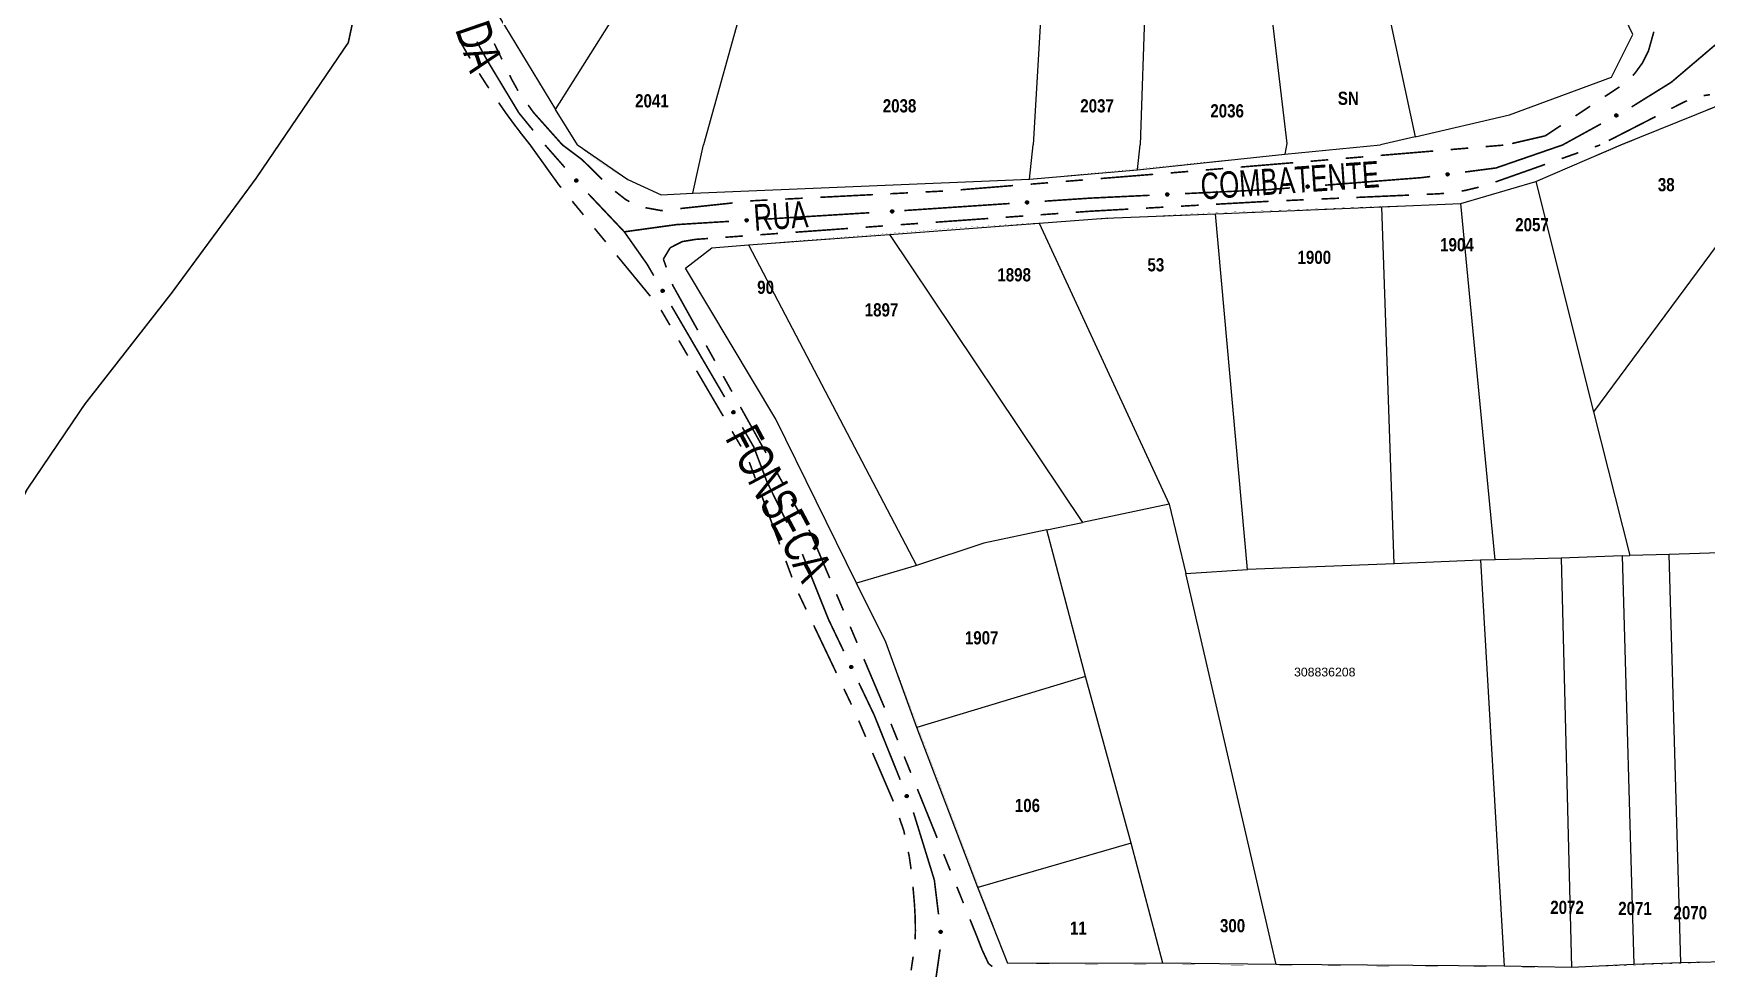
# Model space of a CAD drawing. Extents: x 201549 to 203722, y 4857623 to 4859778.
# Drawn here: x 202815.5 to 203006, y 4858232.9 to 4858339.4 of the extents above; entities that cross this region are included whole.
import ezdxf
from ezdxf.enums import TextEntityAlignment as Align

# ---------------------------------------------------------------- set-up
doc = ezdxf.new("R2010")
doc.units = 0
doc.header["$LTSCALE"] = 1.5
doc.header["$MEASUREMENT"] = 0
for name, color, linetype in [('CD-MALHA-LOTES', 40, 'CONTINUOUS'), ('CD_TXT_QUADRA', 1, 'CONTINUOUS'), ('RU-QUADRAS', 6, 'CONTINUOUS'), ('SV-CAMINHO-TRILHA', 20, 'CONTINUOUS'), ('SV-EIXO-RUA-N-PAV', 6, 'CONTINUOUS'), ('SV-RUA-NAO-PAV-S-GUIA-C-GUIA', 7, 'CONTINUOUS'), ('SV-TXT-RUA-N-PAV-S-GUIA-C-GUIA', 7, 'CONTINUOUS'), ('Th_NmrPort', 1, 'CONTINUOUS')]:
    doc.layers.add(name, color=color, linetype=linetype)
doc.styles.add('ARIAL', font='ARIAL.TTF')
doc.styles.add('MONOTXT', font='ARIAL.TTF', dxfattribs={"height": 0.2})
doc.styles.get("Standard").update_dxf_attribs({"font": 'swisscbo.ttf'})

msp = doc.modelspace()

# ---------------------------------------------------------------- linework, layer by layer
at = {"layer": 'CD-MALHA-LOTES', "linetype": 'Continuous'}
for p, q in [((202931.46, 4858362.38), (202929.33, 4858326.68)), ((202899.95, 4858356.11), (202891.8, 4858326.68)), ((202942.55, 4858356.62), (202941.53, 4858326.68)), ((202966.78, 4858355.61), (202972.84, 4858327.6)), ((202997.61, 4858339.25), (202989.25, 4858356.78)), ((202874.95, 4858330.7), (202889.83, 4858354.38)), ((202862.64, 4858350.98), (202874.95, 4858330.7)), ((202955.52, 4858349.77), (202958.219277, 4858326.845992)), ((202995.18, 4858334.4), (202997.61, 4858339.25)), ((202983.58, 4858330.09), (202995.18, 4858334.4)), ((202996.25, 4858326.68), (203007.08, 4858331.04)), ((202877.45, 4858326.68), (202874.95, 4858330.7)), ((202972.84, 4858327.6), (202983.58, 4858330.09)), ((202972.84, 4858327.6), (202968.9, 4858326.67)), ((202877.45, 4858326.68), (202883.17, 4858322.74)), ((202890.58, 4858321.18), (202891.8, 4858326.68)), ((202928.9, 4858322.77), (202929.33, 4858326.68)), ((202941.2, 4858323.86), (202941.53, 4858326.68)), ((202941.2, 4858323.86), (202958, 4858325.63)), ((202958.219277, 4858326.845992), (202958, 4858325.63)), ((202958, 4858325.63), (202968.9, 4858326.67)), ((202986.57, 4858322.5), (202996.25, 4858326.68)), ((202928.9, 4858322.77), (202941.2, 4858323.86)), ((203013.72, 4858324.12), (202993.15, 4858296.29)), ((202883.17, 4858322.74), (202886.97, 4858321.01)), ((202890.58, 4858321.18), (202928.9, 4858322.77)), ((202978.04, 4858320.01), (202986.57, 4858322.5)), ((202986.57, 4858322.5), (202993.15, 4858296.29)), ((202886.97, 4858321.01), (202890.58, 4858321.18)), ((202950.11, 4858318.85), (202969.03, 4858319.64)), ((202969.03, 4858319.64), (202978.04, 4858320.01)), ((202970.45, 4858279), (202969.03, 4858319.64)), ((202981.96, 4858279.47), (202978.04, 4858320.01)), ((202912.96, 4858316.49), (202930, 4858317.77)), ((202930, 4858317.77), (202937.56, 4858318.33)), ((202930, 4858317.77), (202944.83, 4858285.78)), ((202937.56, 4858318.33), (202950.11, 4858318.85)), ((202953.73, 4858278.37), (202950.11, 4858318.85)), ((202896.9, 4858315.29), (202912.96, 4858316.49)), ((202912.96, 4858316.49), (202934.96, 4858283.72)), ((202889.75, 4858312.66), (202892.74, 4858314.98)), ((202892.74, 4858314.98), (202896.9, 4858315.29)), ((202896.9, 4858315.29), (202916.03, 4858278.81)), ((202900.02, 4858295.45), (202889.75, 4858312.66)), ((202909.23, 4858276.81), (202900.02, 4858295.45)), ((202993.15, 4858296.29), (202997.26, 4858279.95)), ((202944.83, 4858285.78), (202934.96, 4858283.72)), ((202944.83, 4858285.78), (202946.72, 4858277.89)), ((202930.88, 4858282.86), (202934.96, 4858283.72)), ((202923.7, 4858281.36), (202916.03, 4858278.81)), ((202930.88, 4858282.86), (202923.7, 4858281.36)), ((202935.29, 4858266.18), (202930.88, 4858282.86)), ((202980.27, 4858279.42), (202970.45, 4858279)), ((202981.96, 4858279.47), (202980.27, 4858279.42)), ((202980.27, 4858279.42), (202982.95, 4858233.22)), ((202989.45, 4858279.64), (202981.96, 4858279.47)), ((202996.4, 4858279.92), (202989.45, 4858279.64)), ((202989.45, 4858279.64), (202990.63, 4858233.07)), ((202996.4, 4858279.92), (202997.26, 4858279.95)), ((202996.4, 4858279.92), (202997.72, 4858233.42)), ((203001.75, 4858280.08), (202997.26, 4858279.95)), ((203008.67, 4858280.28), (203001.75, 4858280.08)), ((203003.07, 4858233.61), (203001.75, 4858280.08)), ((202916.03, 4858278.81), (202909.23, 4858276.81)), ((202946.72, 4858277.89), (202953.73, 4858278.37)), ((202957, 4858233.4), (202946.72, 4858277.89)), ((202970.45, 4858279), (202953.73, 4858278.37)), ((202912.57, 4858270.08), (202909.23, 4858276.81)), ((202916.07, 4858260.37), (202912.57, 4858270.08)), ((202935.29, 4858266.18), (202916.07, 4858260.37)), ((202940.5, 4858247.22), (202935.29, 4858266.18)), ((202923.03, 4858242.16), (202916.07, 4858260.37)), ((202940.5, 4858247.22), (202923.03, 4858242.16)), ((202944.08, 4858233.54), (202940.5, 4858247.22)), ((202926.46, 4858233.51), (202923.03, 4858242.16)), ((203010.02, 4858233.74), (203003.07, 4858233.61)), ((202944.08, 4858233.54), (202926.46, 4858233.51)), ((202957, 4858233.4), (202944.08, 4858233.54)), ((202982.95, 4858233.22), (202957, 4858233.4)), ((202990.63, 4858233.07), (202982.95, 4858233.22)), ((202997.72, 4858233.42), (202990.63, 4858233.07)), ((203003.07, 4858233.61), (202997.72, 4858233.42))]:
    msp.add_line(p, q, dxfattribs=at)
at = {"layer": 'RU-QUADRAS', "linetype": 'Continuous'}
msp.add_lwpolyline([(202989.25, 4858356.78, 0.01, 0.01, 0), (202997.61, 4858339.25, 0.01, 0.01, 0), (202995.18, 4858334.4, 0.01, 0.01, 0), (202983.58, 4858330.09, 0.01, 0.01, 0), (202968.9, 4858326.67, 0.01, 0.01, 0), (202928.9, 4858322.77, 0.01, 0.01, 0), (202886.97, 4858321.01, 0.01, 0.01, -0.0855641967), (202877.4, 4858326.67, 0.01, 0.01, 0), (202862.64, 4858350.98, 0.01, 0.01, 0.0494035097)], format="xyseb", dxfattribs=at)
msp.add_lwpolyline([(202889.75, 4858312.66, 0.01, 0.01, 0), (202892.74, 4858314.98, 0.01, 0.01, -0.0165647764), (202978.04, 4858320.01, 0.01, 0.01, 0), (202986.57, 4858322.5, 0.01, 0.01, 0), (203007.02, 4858331.11, 0.01, 0.01, 0), (203050.14, 4858287.16, 0.01, 0.01, 0), (203072.01, 4858262.98, 0.01, 0.01, 0), (203090.54, 4858240.49, 0.01, 0.01, 0), (203077.83, 4858235.63, 0.01, 0.01, 0), (203044.48, 4858235.03, 0.01, 0.01, 0), (202990.63, 4858233.07, 0.01, 0.01, 0), (202926.46, 4858233.51, 0.01, 0.01, 0), (202912.57, 4858270.08, 0.01, 0.01, 0), (202900.02, 4858295.45, 0.01, 0.01, 0)], format="xyseb", close=True, dxfattribs=at)
at = {"layer": 'SV-CAMINHO-TRILHA', "const_width": 0.18}
for points in [[(202854.586914, 4858361.001764), (202852.356159, 4858357.488837), (202853.202897, 4858346.933357), (202851.344791, 4858338.317618), (202843.427003, 4858326.675473)], [(202843.428592, 4858326.67781), (202840.830511, 4858322.857646), (202831.253688, 4858309.853964), (202821.326023, 4858297.148992), (202814.729976, 4858287.411335), (202809.930798, 4858277.781714)]]:
    msp.add_lwpolyline(points, dxfattribs=at)
at = {"layer": 'SV-EIXO-RUA-N-PAV', "const_width": 0.18}
for points in [[(202865.97526, 4858338.436057), (202866.947529, 4858336.688288)], [(202866.947529, 4858336.688288), (202867.206327, 4858336.223067)], [(203007.093828, 4858338.137355), (203002.522192, 4858334.251464)], [(202867.206327, 4858336.223067), (202870.549251, 4858330.686351)], [(203002.010428, 4858333.816465), (202997.485147, 4858331.003452)], [(203002.522192, 4858334.251464), (203002.010428, 4858333.816465)], [(202870.549251, 4858330.686351), (202870.769167, 4858330.322115)], [(202870.769167, 4858330.322115), (202872.398057, 4858328.328404)], [(202993.984398, 4858329.068914), (202990.477957, 4858327.144108)], [(202990.477957, 4858327.144108), (202989.614269, 4858326.67)], [(202874.011384, 4858326.375833), (202873.752997, 4858326.67)], [(202875.991196, 4858324.121872), (202874.011384, 4858326.375833)], [(202982.034088, 4858324.054139), (202989.068446, 4858326.481641)], [(202989.068446, 4858326.481641), (202989.614269, 4858326.67)], [(202978.505254, 4858323.595105), (202981.48019, 4858323.982088)], [(202981.48019, 4858323.982088), (202982.034088, 4858324.054139)], [(202946.610732, 4858321.136705), (202955.600545, 4858321.564792)], [(202955.600545, 4858321.564792), (202956.054201, 4858321.586393)], [(202956.054201, 4858321.586393), (202958.592297, 4858321.784682)], [(202962.580146, 4858322.096233), (202973.54673, 4858322.952998)], [(202973.54673, 4858322.952998), (202973.602621, 4858322.957363)], [(202973.602621, 4858322.957363), (202974.538673, 4858323.079126)], [(202882.775837, 4858316.787997), (202878.657943, 4858321.141199)], [(202914.669995, 4858319.211318), (202926.643417, 4858320.009547)], [(202930.634558, 4858320.275623), (202935.623484, 4858320.608218)], [(202935.623484, 4858320.608218), (202935.900937, 4858320.626714)], [(202935.900937, 4858320.626714), (202942.61526, 4858320.946444)], [(202882.775837, 4858316.787997), (202888.719564, 4858317.607822)], [(202888.719564, 4858317.607822), (202888.739558, 4858317.610579)], [(202888.739558, 4858317.610579), (202894.708115, 4858317.977362)], [(202898.700584, 4858318.22271), (202910.677989, 4858318.958752)], [(202882.78028, 4858316.781684), (202882.775837, 4858316.787997)], [(202885.380681, 4858313.086377), (202882.78028, 4858316.781684)], [(202885.623472, 4858312.670639), (202885.380681, 4858313.086377)], [(202886.127772, 4858311.807111), (202885.623472, 4858312.670639)], [(202890.384722, 4858304.517812), (202888.144974, 4858308.352998)], [(202890.666573, 4858304.035414), (202890.384722, 4858304.517812)], [(202894.197892, 4858297.991426), (202890.666573, 4858304.035414)], [(202897.513768, 4858292.316177), (202896.215789, 4858294.537719)], [(202897.665228, 4858291.916873), (202897.513768, 4858292.316177)], [(202899.021835, 4858288.340363), (202897.665228, 4858291.916873)], [(202899.098963, 4858288.183448), (202899.021835, 4858288.340363)], [(202901.304557, 4858283.696205), (202899.098963, 4858288.183448)], [(202906.013784, 4858272.711301), (202903.057749, 4858280.101389)], [(202906.031307, 4858272.674642), (202906.013784, 4858272.711301)], [(202907.756326, 4858269.065721), (202906.031307, 4858272.674642)], [(202911.223471, 4858261.812087), (202909.481344, 4858265.4568)], [(202911.582001, 4858260.921195), (202911.223471, 4858261.812087)], [(202914.195384, 4858254.427334), (202911.582001, 4858260.921195)], [(202915.747673, 4858250.57013), (202915.688746, 4858250.716556)], [(202915.996369, 4858249.765527), (202915.747673, 4858250.57013)], [(202918.078323, 4858243.029794), (202915.996369, 4858249.765527)], [(202918.193769, 4858242.086987), (202918.078323, 4858243.029794)], [(202918.558392, 4858239.109228), (202918.193769, 4858242.086987)], [(202918.21542, 4858231.513643), (202918.733756, 4858235.141999)]]:
    msp.add_lwpolyline(points, dxfattribs=at)
at = {"layer": 'SV-EIXO-RUA-N-PAV'}
for points in [[(202995.91654, 4858330.003959), (202995.903532, 4858329.956812), (202995.882712, 4858329.918951), (202995.856258, 4858329.892372), (202995.826757, 4858329.87498), (202995.794572, 4858329.860587), (202995.758921, 4858329.853234), (202995.717544, 4858329.853838), (202995.670158, 4858329.866555), (202995.632775, 4858329.890433), (202995.60533, 4858329.914974), (202995.585423, 4858329.944692), (202995.571964, 4858329.976192), (202995.565552, 4858330.013477), (202995.566573, 4858330.055402), (202995.580514, 4858330.102741), (202995.60118, 4858330.139718), (202995.627443, 4858330.164755), (202995.657446, 4858330.184579), (202995.690481, 4858330.19888), (202995.725518, 4858330.205895), (202995.767728, 4858330.204791), (202995.814269, 4858330.190412), (202995.851385, 4858330.170221), (202995.876784, 4858330.144317), (202995.895636, 4858330.114339), (202995.910465, 4858330.082234), (202995.919348, 4858330.046704), (202995.91654, 4858330.003959)], [(202976.365284, 4858323.427742), (202976.394565, 4858323.466917), (202976.427742, 4858323.494597), (202976.462057, 4858323.50972), (202976.495866, 4858323.515177), (202976.531083, 4858323.516864), (202976.566964, 4858323.510731), (202976.60528, 4858323.495103), (202976.644783, 4858323.466006), (202976.670906, 4858323.430156), (202976.687532, 4858323.397306), (202976.695252, 4858323.36238), (202976.696317, 4858323.328142), (202976.688714, 4858323.291081), (202976.672498, 4858323.252406), (202976.642278, 4858323.213392), (202976.609566, 4858323.186478), (202976.57599, 4858323.172722), (202976.540829, 4858323.165183), (202976.504855, 4858323.163892), (202976.469668, 4858323.170115), (202976.430758, 4858323.186513), (202976.392646, 4858323.21685), (202976.36543, 4858323.249169), (202976.351206, 4858323.282543), (202976.344564, 4858323.317327), (202976.342442, 4858323.352628), (202976.347105, 4858323.388953), (202976.365284, 4858323.427742)], [(202877.323186, 4858322.438634), (202877.27434, 4858322.441103), (202877.232864, 4858322.453213), (202877.201178, 4858322.47327), (202877.177799, 4858322.498294), (202877.156765, 4858322.52659), (202877.141852, 4858322.559796), (202877.133465, 4858322.600318), (202877.135597, 4858322.649334), (202877.150795, 4858322.691007), (202877.168797, 4858322.723124), (202877.193488, 4858322.749004), (202877.221317, 4858322.768977), (202877.256323, 4858322.783327), (202877.29747, 4858322.791426), (202877.346707, 4858322.788089), (202877.387287, 4858322.775938), (202877.417426, 4858322.755733), (202877.443287, 4858322.730746), (202877.464415, 4858322.701601), (202877.478865, 4858322.668921), (202877.486945, 4858322.627477), (202877.483008, 4858322.578924), (202877.47135, 4858322.538311), (202877.451574, 4858322.507897), (202877.426401, 4858322.48299), (202877.398277, 4858322.461548), (202877.365522, 4858322.445168), (202877.323186, 4858322.438634)], [(202960.434404, 4858322.039012), (202960.465659, 4858322.076631), (202960.500213, 4858322.102571), (202960.535261, 4858322.115912), (202960.569305, 4858322.119625), (202960.604562, 4858322.1195), (202960.64008, 4858322.111532), (202960.677543, 4858322.093957), (202960.7155, 4858322.062869), (202960.739746, 4858322.025725), (202960.754663, 4858321.992064), (202960.760579, 4858321.956788), (202960.759884, 4858321.92254), (202960.750388, 4858321.885919), (202960.732206, 4858321.848128), (202960.700022, 4858321.810717), (202960.665971, 4858321.785519), (202960.631733, 4858321.773505), (202960.596231, 4858321.767783), (202960.560238, 4858321.768341), (202960.525417, 4858321.776363), (202960.487401, 4858321.794738), (202960.450898, 4858321.826993), (202960.425377, 4858321.860668), (202960.412886, 4858321.894728), (202960.408039, 4858321.929807), (202960.407734, 4858321.965171), (202960.414257, 4858322.001208), (202960.434404, 4858322.039012)], [(202928.488303, 4858320.242864), (202928.519985, 4858320.280124), (202928.554833, 4858320.305668), (202928.59003, 4858320.318608), (202928.624114, 4858320.321933), (202928.659367, 4858320.321407), (202928.694793, 4858320.313035), (202928.732052, 4858320.295033), (202928.769652, 4858320.263515), (202928.793474, 4858320.226096), (202928.808007, 4858320.192268), (202928.81352, 4858320.156927), (202928.812435, 4858320.122689), (202928.802521, 4858320.086178), (202928.78391, 4858320.048597), (202928.751302, 4858320.011556), (202928.716966, 4858319.986747), (202928.682593, 4858319.975125), (202928.647028, 4858319.969807), (202928.611044, 4858319.970776), (202928.576317, 4858319.979195), (202928.538512, 4858319.998001), (202928.502379, 4858320.03067), (202928.477244, 4858320.064634), (202928.465142, 4858320.098834), (202928.460696, 4858320.133966), (202928.460793, 4858320.169331), (202928.467727, 4858320.205292), (202928.488303, 4858320.242864)], [(202944.464242, 4858321.144696), (202944.496625, 4858321.181348), (202944.531952, 4858321.206226), (202944.567388, 4858321.218496), (202944.60153, 4858321.221173), (202944.636766, 4858321.219978), (202944.672027, 4858321.210934), (202944.708938, 4858321.192229), (202944.745933, 4858321.160002), (202944.76904, 4858321.122138), (202944.782928, 4858321.08804), (202944.787769, 4858321.052601), (202944.786034, 4858321.018389), (202944.775429, 4858320.982074), (202944.756108, 4858320.944853), (202944.722802, 4858320.908437), (202944.688002, 4858320.884285), (202944.653414, 4858320.873317), (202944.617755, 4858320.868676), (202944.581795, 4858320.870327), (202944.547235, 4858320.879403), (202944.509794, 4858320.898925), (202944.474287, 4858320.932274), (202944.449802, 4858320.966708), (202944.438351, 4858321.001132), (202944.434572, 4858321.036342), (202944.435341, 4858321.071699), (202944.442956, 4858321.107522), (202944.464242, 4858321.144696)], [(202896.554188, 4858318.201096), (202896.586062, 4858318.238191), (202896.621043, 4858318.263555), (202896.656307, 4858318.276312), (202896.690408, 4858318.279459), (202896.725658, 4858318.27875), (202896.761039, 4858318.270194), (202896.798205, 4858318.251999), (202896.835641, 4858318.220286), (202896.859268, 4858318.182744), (202896.873624, 4858318.148841), (202896.878954, 4858318.113471), (202896.877691, 4858318.07924), (202896.867588, 4858318.042781), (202896.848782, 4858318.005297), (202896.815982, 4858317.968426), (202896.781518, 4858317.943796), (202896.747085, 4858317.932352), (202896.711493, 4858317.927219), (202896.675514, 4858317.928375), (202896.640831, 4858317.936973), (202896.603125, 4858317.955976), (202896.567162, 4858317.988832), (202896.542204, 4858318.022926), (202896.53028, 4858318.057189), (202896.526015, 4858318.092343), (202896.526297, 4858318.127707), (202896.533417, 4858318.163632), (202896.554188, 4858318.201096)], [(202913.129242, 4858319.218925), (202913.160924, 4858319.256185), (202913.195772, 4858319.28173), (202913.230969, 4858319.29467), (202913.265053, 4858319.297995), (202913.300306, 4858319.297468), (202913.335732, 4858319.289096), (202913.372992, 4858319.271095), (202913.410591, 4858319.239576), (202913.434413, 4858319.202158), (202913.448946, 4858319.16833), (202913.454459, 4858319.132988), (202913.453374, 4858319.09875), (202913.443461, 4858319.06224), (202913.424849, 4858319.024659), (202913.392241, 4858318.987618), (202913.357905, 4858318.962809), (202913.323532, 4858318.951186), (202913.287967, 4858318.945869), (202913.251983, 4858318.946837), (202913.217256, 4858318.955256), (202913.179451, 4858318.974063), (202913.143318, 4858319.006732), (202913.118183, 4858319.040695), (202913.106081, 4858319.074896), (202913.101635, 4858319.110028), (202913.101732, 4858319.145393), (202913.108666, 4858319.181354), (202913.129242, 4858319.218925)], [(202887.113774, 4858309.900469), (202887.066298, 4858309.912221), (202887.027898, 4858309.932029), (202887.000626, 4858309.957768), (202886.982457, 4858309.986797), (202886.967214, 4858310.018589), (202886.958918, 4858310.054032), (202886.958424, 4858310.09541), (202886.969878, 4858310.143117), (202886.992755, 4858310.18112), (202887.016559, 4858310.209208), (202887.045738, 4858310.229896), (202887.07687, 4858310.244186), (202887.113972, 4858310.251587), (202887.155909, 4858310.251678), (202887.203602, 4858310.238999), (202887.241115, 4858310.219321), (202887.26684, 4858310.193732), (202887.287453, 4858310.164266), (202887.302625, 4858310.131623), (202887.310569, 4858310.096784), (202887.310585, 4858310.05456), (202887.297447, 4858310.007653), (202887.278248, 4858309.970014), (202887.253027, 4858309.943937), (202887.22356, 4858309.924296), (202887.191859, 4858309.90862), (202887.156578, 4858309.898797), (202887.113774, 4858309.900469)], [(202895.184277, 4858296.084982), (202895.136799, 4858296.096724), (202895.098395, 4858296.116525), (202895.071118, 4858296.142259), (202895.052943, 4858296.171284), (202895.037694, 4858296.203073), (202895.029391, 4858296.238514), (202895.028888, 4858296.279892), (202895.040333, 4858296.327601), (202895.063202, 4858296.365609), (202895.087001, 4858296.393701), (202895.116175, 4858296.414396), (202895.147305, 4858296.428692), (202895.184405, 4858296.4361), (202895.226342, 4858296.436199), (202895.274037, 4858296.42353), (202895.311554, 4858296.40386), (202895.337284, 4858296.378276), (202895.357903, 4858296.348814), (202895.373082, 4858296.316174), (202895.381033, 4858296.281337), (202895.381057, 4858296.239112), (202895.367929, 4858296.192203), (202895.348737, 4858296.15456), (202895.323522, 4858296.128478), (202895.294059, 4858296.108831), (202895.262361, 4858296.093149), (202895.227082, 4858296.083319), (202895.184277, 4858296.084982)], [(202902.151384, 4858281.723803), (202902.104872, 4858281.738927), (202902.067991, 4858281.761436), (202902.042633, 4858281.789063), (202902.026591, 4858281.81932), (202902.013666, 4858281.852122), (202902.007931, 4858281.888069), (202902.010404, 4858281.929376), (202902.025248, 4858281.976139), (202902.050789, 4858282.012405), (202902.076545, 4858282.038715), (202902.107132, 4858282.057259), (202902.139208, 4858282.069281), (202902.176744, 4858282.074003), (202902.21858, 4858282.071089), (202902.265241, 4858282.055025), (202902.301248, 4858282.032709), (202902.325073, 4858282.005343), (202902.343521, 4858281.974475), (202902.356315, 4858281.940828), (202902.361742, 4858281.90551), (202902.358731, 4858281.863393), (202902.342266, 4858281.817548), (202902.320419, 4858281.781382), (202902.293394, 4858281.757179), (202902.262596, 4858281.739701), (202902.229853, 4858281.726337), (202902.193958, 4858281.719068), (202902.151384, 4858281.723803)], [(202908.58148, 4858267.084155), (202908.535137, 4858267.099788), (202908.498505, 4858267.1227), (202908.473452, 4858267.150604), (202908.457742, 4858267.181034), (202908.445178, 4858267.213976), (202908.439837, 4858267.249984), (202908.442762, 4858267.291261), (202908.458118, 4858267.337859), (202908.484056, 4858267.373843), (202908.510098, 4858267.399868), (202908.540886, 4858267.418076), (202908.573092, 4858267.429746), (202908.610678, 4858267.434056), (202908.652479, 4858267.430684), (202908.698962, 4858267.414109), (202908.734721, 4858267.3914), (202908.758245, 4858267.363774), (202908.776354, 4858267.332706), (202908.788779, 4858267.298921), (202908.793817, 4858267.263545), (202908.790346, 4858267.221464), (202908.773378, 4858267.175802), (202908.751136, 4858267.139878), (202908.723848, 4858267.115972), (202908.69286, 4858267.098833), (202908.659972, 4858267.085828), (202908.624, 4858267.078953), (202908.58148, 4858267.084155)], [(202914.893586, 4858252.397556), (202914.848324, 4858252.416088), (202914.813214, 4858252.441271), (202914.789975, 4858252.470703), (202914.776222, 4858252.502066), (202914.765765, 4858252.535737), (202914.762712, 4858252.572009), (202914.768242, 4858252.613019), (202914.786513, 4858252.658553), (202914.814674, 4858252.692825), (202914.84231, 4858252.717151), (202914.874188, 4858252.733376), (202914.907068, 4858252.742986), (202914.944851, 4858252.744911), (202914.986355, 4858252.738902), (202915.031697, 4858252.719421), (202915.065949, 4858252.694496), (202915.087679, 4858252.665438), (202915.103786, 4858252.633287), (202915.11405, 4858252.598784), (202915.116841, 4858252.56316), (202915.110716, 4858252.521383), (202915.090895, 4858252.476886), (202915.066426, 4858252.44244), (202915.037681, 4858252.420307), (202915.005671, 4858252.405162), (202914.972027, 4858252.394263), (202914.935692, 4858252.389676), (202914.893586, 4858252.397556)], [(202918.709673, 4858236.96806), (202918.67072, 4858236.997635), (202918.643289, 4858237.031019), (202918.628424, 4858237.065447), (202918.623222, 4858237.099296), (202918.6218, 4858237.134524), (202918.628202, 4858237.170358), (202918.644117, 4858237.208555), (202918.67351, 4858237.247839), (202918.709556, 4858237.273692), (202918.742529, 4858237.290071), (202918.777512, 4858237.297528), (202918.811758, 4858237.298336), (202918.84876, 4858237.290455), (202918.887312, 4858237.273948), (202918.926098, 4858237.243436), (202918.952766, 4858237.210524), (202918.96627, 4858237.176845), (202918.973544, 4858237.141628), (202918.974565, 4858237.105646), (202918.968077, 4858237.070507), (202918.951388, 4858237.031721), (202918.920765, 4858236.993838), (202918.888242, 4858236.966865), (202918.854762, 4858236.952892), (202918.81993, 4858236.946511), (202918.784613, 4858236.944655), (202918.748325, 4858236.949591), (202918.709673, 4858236.96806)]]:
    msp.add_lwpolyline(points, close=True, dxfattribs=at)
for points in [[(202995.814269, 4858330.190412), (202995.565552, 4858330.013477)], [(202995.767728, 4858330.204791), (202995.566573, 4858330.055402)], [(202995.788369, 4858330.194413), (202995.568485, 4858330.036353)], [(202995.851385, 4858330.170221), (202995.571964, 4858329.976192)], [(202995.830443, 4858330.180151), (202995.572399, 4858329.99803)], [(202995.74294, 4858330.200607), (202995.580121, 4858330.083212)], [(202995.725518, 4858330.205895), (202995.580514, 4858330.102741)], [(202995.860672, 4858330.156273), (202995.581098, 4858329.962334)], [(202995.876784, 4858330.144317), (202995.585423, 4858329.944692)], [(202995.883725, 4858330.128456), (202995.59566, 4858329.93297)], [(202995.704501, 4858330.199742), (202995.596236, 4858330.124746)], [(202995.690481, 4858330.19888), (202995.60118, 4858330.139718)], [(202995.895636, 4858330.114339), (202995.60533, 4858329.914974)], [(202995.900257, 4858330.095504), (202995.624271, 4858329.903534)], [(202995.910465, 4858330.082234), (202995.632775, 4858329.890433)], [(202995.910692, 4858330.062317), (202995.655697, 4858329.880313)], [(202995.919348, 4858330.046704), (202995.670158, 4858329.866555)], [(202995.916342, 4858330.026503), (202995.696035, 4858329.863542)], [(202995.91654, 4858330.003959), (202995.717544, 4858329.853838)], [(202995.908411, 4858329.978566), (202995.744513, 4858329.857464)], [(202995.903532, 4858329.956812), (202995.758921, 4858329.853234)], [(202995.891757, 4858329.935178), (202995.784032, 4858329.862035)], [(202995.882712, 4858329.918951), (202995.794572, 4858329.860587)], [(202976.342442, 4858323.352628), (202976.670906, 4858323.430156)], [(202976.344564, 4858323.317327), (202976.687532, 4858323.397306)], [(202976.347105, 4858323.388953), (202976.644783, 4858323.466006)], [(202976.347117, 4858323.336553), (202976.674056, 4858323.414858)], [(202976.349483, 4858323.371261), (202976.653242, 4858323.447927)], [(202976.350517, 4858323.299842), (202976.689985, 4858323.377025)], [(202976.351206, 4858323.282543), (202976.695252, 4858323.36238)], [(202976.35726, 4858323.406673), (202976.621779, 4858323.478234)], [(202976.361859, 4858323.265541), (202976.692857, 4858323.344374)], [(202976.365284, 4858323.427742), (202976.60528, 4858323.495103)], [(202976.36543, 4858323.249169), (202976.696317, 4858323.328142)], [(202976.381319, 4858323.232296), (202976.687961, 4858323.307961)], [(202976.3821, 4858323.448433), (202976.578842, 4858323.501545)], [(202976.392646, 4858323.21685), (202976.688714, 4858323.291081)], [(202976.394565, 4858323.466917), (202976.566964, 4858323.510731)], [(202976.413409, 4858323.482778), (202976.540372, 4858323.511677)], [(202976.415312, 4858323.203694), (202976.677653, 4858323.270844)], [(202976.427742, 4858323.494597), (202976.531083, 4858323.516864)], [(202976.430758, 4858323.186513), (202976.672498, 4858323.252406)], [(202976.455367, 4858323.181384), (202976.649755, 4858323.231438)], [(202877.323186, 4858322.438634), (202877.133465, 4858322.600318)], [(202877.365522, 4858322.445168), (202877.135597, 4858322.649334)], [(202877.34515, 4858322.44372), (202877.13827, 4858322.62342)], [(202877.27434, 4858322.441103), (202877.141852, 4858322.559796)], [(202877.296634, 4858322.44106), (202877.142856, 4858322.574779)], [(202877.378884, 4858322.457005), (202877.14589, 4858322.666436)], [(202877.398277, 4858322.461548), (202877.150795, 4858322.691007)], [(202877.250666, 4858322.447904), (202877.155892, 4858322.537193)], [(202877.232864, 4858322.453213), (202877.156765, 4858322.52659)], [(202877.409017, 4858322.474392), (202877.161739, 4858322.702151)], [(202877.426401, 4858322.48299), (202877.168797, 4858322.723124)], [(202877.437597, 4858322.49768), (202877.184266, 4858322.736467)], [(202877.451574, 4858322.507897), (202877.193488, 4858322.749004)], [(202877.45975, 4858322.526219), (202877.209771, 4858322.757054)], [(202877.47135, 4858322.538311), (202877.221317, 4858322.768977)], [(202877.476499, 4858322.560909), (202877.24273, 4858322.773291)], [(202877.483008, 4858322.578924), (202877.256323, 4858322.783327)], [(202877.481293, 4858322.605076), (202877.27929, 4858322.785427)], [(202877.486945, 4858322.627477), (202877.29747, 4858322.791426)], [(202877.477483, 4858322.650766), (202877.327557, 4858322.784235)], [(202877.478865, 4858322.668921), (202877.346707, 4858322.788089)], [(202877.468298, 4858322.688102), (202877.371599, 4858322.777516)], [(202877.464415, 4858322.701601), (202877.387287, 4858322.775938)], [(202960.407734, 4858321.965171), (202960.739746, 4858322.025725)], [(202960.408039, 4858321.929807), (202960.754663, 4858321.992064)], [(202960.411577, 4858321.948876), (202960.742107, 4858322.010285)], [(202960.412886, 4858321.894728), (202960.760579, 4858321.956788)], [(202960.413087, 4858321.91204), (202960.756072, 4858321.971684)], [(202960.414257, 4858322.001208), (202960.7155, 4858322.062869)], [(202960.415722, 4858321.983417), (202960.723019, 4858322.044379)], [(202960.422652, 4858321.877201), (202960.757262, 4858321.938929)], [(202960.425309, 4858322.018383), (202960.693154, 4858322.076263)], [(202960.425377, 4858321.860668), (202960.759884, 4858321.92254)], [(202960.434404, 4858322.039012), (202960.677543, 4858322.093957)], [(202960.440379, 4858321.843001), (202960.750503, 4858321.902815)], [(202960.450898, 4858321.826993), (202960.750388, 4858321.885919)], [(202960.452261, 4858322.058812), (202960.651471, 4858322.101749)], [(202960.465659, 4858322.076631), (202960.64008, 4858322.111532)], [(202960.472858, 4858321.81269), (202960.738302, 4858321.866276)], [(202960.485293, 4858322.091503), (202960.613572, 4858322.113843)], [(202960.487401, 4858321.794738), (202960.732206, 4858321.848128)], [(202960.500213, 4858322.102571), (202960.604562, 4858322.1195)], [(202960.511714, 4858321.788352), (202960.708416, 4858321.828355)], [(202960.525417, 4858321.776363), (202960.700022, 4858321.810717)], [(202960.547105, 4858321.773324), (202960.676638, 4858321.797131)], [(202960.560238, 4858321.768341), (202960.665971, 4858321.785519)], [(202976.469668, 4858323.170115), (202976.642278, 4858323.213392)], [(202976.491483, 4858323.168193), (202976.619623, 4858323.198622)], [(202976.504855, 4858323.163892), (202976.609566, 4858323.186478)], [(202928.460696, 4858320.133966), (202928.808007, 4858320.192268)], [(202928.460793, 4858320.169331), (202928.793474, 4858320.226096)], [(202928.464451, 4858320.152994), (202928.795658, 4858320.210631)], [(202928.465142, 4858320.098834), (202928.81352, 4858320.156927)], [(202928.46554, 4858320.116143), (202928.809182, 4858320.171873)], [(202928.467727, 4858320.205292), (202928.769652, 4858320.263515)], [(202928.468989, 4858320.187485), (202928.77696, 4858320.24494)], [(202928.474707, 4858320.081197), (202928.809999, 4858320.139107)], [(202928.477244, 4858320.064634), (202928.812435, 4858320.122689)], [(202928.478973, 4858320.22234), (202928.747461, 4858320.277163)], [(202928.488303, 4858320.242864), (202928.732052, 4858320.295033)], [(202928.492044, 4858320.046797), (202928.802829, 4858320.103072)], [(202928.502379, 4858320.03067), (202928.802521, 4858320.086178)], [(202928.506385, 4858320.262458), (202928.706071, 4858320.303122)], [(202928.519985, 4858320.280124), (202928.694793, 4858320.313035)], [(202928.524175, 4858320.016118), (202928.790212, 4858320.066675)], [(202928.538512, 4858319.998001), (202928.78391, 4858320.048597)], [(202928.539787, 4858320.294771), (202928.668313, 4858320.315648)], [(202928.554833, 4858320.305668), (202928.659367, 4858320.321407)], [(202928.562751, 4858319.991338), (202928.759896, 4858320.029097)], [(202928.576317, 4858319.979195), (202928.751302, 4858320.011556)], [(202928.597968, 4858319.975908), (202928.727765, 4858319.998237)], [(202928.611044, 4858319.970776), (202928.716966, 4858319.986747)], [(202944.434572, 4858321.036342), (202944.782928, 4858321.08804)], [(202944.435341, 4858321.071699), (202944.76904, 4858321.122138)], [(202944.438351, 4858321.001132), (202944.787769, 4858321.052601)], [(202944.438688, 4858321.055295), (202944.77093, 4858321.106634)], [(202944.439077, 4858321.01843), (202944.783716, 4858321.067627)], [(202944.442956, 4858321.107522), (202944.745933, 4858321.160002)], [(202944.44388, 4858321.089694), (202944.752887, 4858321.141293)], [(202944.44758, 4858320.983317), (202944.783911, 4858321.03485)], [(202944.449802, 4858320.966708), (202944.786034, 4858321.018389)], [(202944.454524, 4858321.124353), (202944.724005, 4858321.174069)], [(202944.464242, 4858321.144696), (202944.708938, 4858321.192229)], [(202944.46426, 4858320.948593), (202944.776057, 4858320.998959)], [(202944.474287, 4858320.932274), (202944.775429, 4858320.982074)], [(202944.482693, 4858321.163944), (202944.683115, 4858321.200809)], [(202944.495803, 4858320.91731), (202944.762752, 4858320.962807)], [(202944.496625, 4858321.181348), (202944.672027, 4858321.210934)], [(202944.509794, 4858320.898925), (202944.756108, 4858320.944853)], [(202944.516702, 4858321.195617), (202944.645601, 4858321.21405)], [(202944.531952, 4858321.206226), (202944.636766, 4858321.219978)], [(202944.533902, 4858320.891803), (202944.731728, 4858320.925812)], [(202944.547235, 4858320.879403), (202944.722802, 4858320.908437)], [(202944.56882, 4858320.875707), (202944.699017, 4858320.895567)], [(202944.581795, 4858320.870327), (202944.688002, 4858320.884285)], [(202896.526015, 4858318.092343), (202896.873624, 4858318.148841)], [(202896.526297, 4858318.127707), (202896.859268, 4858318.182744)], [(202896.529869, 4858318.111351), (202896.861371, 4858318.167267)], [(202896.53028, 4858318.057189), (202896.878954, 4858318.113471)], [(202896.530767, 4858318.074495), (202896.874694, 4858318.12844)], [(202896.533417, 4858318.163632), (202896.835641, 4858318.220286)], [(202896.534586, 4858318.145819), (202896.842852, 4858318.201674)], [(202896.539753, 4858318.039502), (202896.875341, 4858318.09567)], [(202896.542204, 4858318.022926), (202896.877691, 4858318.07924)], [(202896.544752, 4858318.180621), (202896.813521, 4858318.234049)], [(202896.554188, 4858318.201096), (202896.798205, 4858318.251999)], [(202896.55691, 4858318.005012), (202896.867983, 4858318.059673)], [(202896.567162, 4858317.988832), (202896.867588, 4858318.042781)], [(202896.572371, 4858318.220597), (202896.772266, 4858318.260223)], [(202896.586062, 4858318.238191), (202896.761039, 4858318.270194)], [(202896.588882, 4858317.974167), (202896.855178, 4858318.023342)], [(202896.603125, 4858317.955976), (202896.848782, 4858318.005297)], [(202896.605941, 4858318.252736), (202896.734573, 4858318.272944)], [(202896.621043, 4858318.263555), (202896.725658, 4858318.27875)], [(202896.627329, 4858317.949187), (202896.824667, 4858317.985922)], [(202896.640831, 4858317.936973), (202896.815982, 4858317.968426)], [(202896.662465, 4858317.933574), (202896.792376, 4858317.955229)], [(202896.675514, 4858317.928375), (202896.781518, 4858317.943796)], [(202913.101635, 4858319.110028), (202913.448946, 4858319.16833)], [(202913.101732, 4858319.145393), (202913.434413, 4858319.202158)], [(202913.10539, 4858319.129055), (202913.436597, 4858319.186692)], [(202913.106081, 4858319.074896), (202913.454459, 4858319.132988)], [(202913.106479, 4858319.092204), (202913.450122, 4858319.147935)], [(202913.108666, 4858319.181354), (202913.410591, 4858319.239576)], [(202913.109928, 4858319.163547), (202913.417899, 4858319.221002)], [(202913.115646, 4858319.057259), (202913.450938, 4858319.115168)], [(202913.118183, 4858319.040695), (202913.453374, 4858319.09875)], [(202913.119912, 4858319.198401), (202913.3884, 4858319.253224)], [(202913.129242, 4858319.218925), (202913.372992, 4858319.271095)], [(202913.132983, 4858319.022858), (202913.443768, 4858319.079134)], [(202913.143318, 4858319.006732), (202913.443461, 4858319.06224)], [(202913.147324, 4858319.23852), (202913.347011, 4858319.279183)], [(202913.160924, 4858319.256185), (202913.335732, 4858319.289096)], [(202913.165114, 4858318.992179), (202913.431151, 4858319.042736)], [(202913.179451, 4858318.974063), (202913.424849, 4858319.024659)], [(202913.180726, 4858319.270833), (202913.309252, 4858319.291709)], [(202913.195772, 4858319.28173), (202913.300306, 4858319.297468)], [(202913.20369, 4858318.9674), (202913.400835, 4858319.005159)], [(202913.217256, 4858318.955256), (202913.392241, 4858318.987618)], [(202913.238907, 4858318.95197), (202913.368704, 4858318.974298)], [(202913.251983, 4858318.946837), (202913.357905, 4858318.962809)], [(202887.113774, 4858309.900469), (202886.958424, 4858310.09541)], [(202887.066298, 4858309.912221), (202886.958918, 4858310.054032)], [(202887.088173, 4858309.907921), (202886.962764, 4858310.068547)], [(202887.027898, 4858309.932029), (202886.967214, 4858310.018589)], [(202887.136305, 4858309.901266), (202886.967553, 4858310.117169)], [(202887.044359, 4858309.923418), (202886.968382, 4858310.029164)], [(202887.156578, 4858309.898797), (202886.969878, 4858310.143117)], [(202887.171956, 4858309.907864), (202886.983248, 4858310.157938)], [(202887.191859, 4858309.90862), (202886.992755, 4858310.18112)], [(202887.204854, 4858309.919176), (202887.005626, 4858310.189969)], [(202887.22356, 4858309.924296), (202887.016559, 4858310.209208)], [(202887.237356, 4858309.936577), (202887.034292, 4858310.219351)], [(202887.253027, 4858309.943937), (202887.045738, 4858310.229896)], [(202887.264551, 4858309.96036), (202887.063259, 4858310.234688)], [(202887.278248, 4858309.970014), (202887.07687, 4858310.244186)], [(202887.287618, 4858309.991213), (202887.098712, 4858310.244331)], [(202887.297447, 4858310.007653), (202887.113972, 4858310.251587)], [(202887.300758, 4858310.033651), (202887.136917, 4858310.249261)], [(202887.310585, 4858310.05456), (202887.155909, 4858310.251678)], [(202887.305745, 4858310.079227), (202887.184068, 4858310.238873)], [(202887.310569, 4858310.096784), (202887.203602, 4858310.238999)], [(202887.30386, 4858310.117631), (202887.226016, 4858310.223867)], [(202887.302625, 4858310.131623), (202887.241115, 4858310.219321)], [(202895.184277, 4858296.084982), (202895.028888, 4858296.279892)], [(202895.136799, 4858296.096724), (202895.029391, 4858296.238514)], [(202895.158675, 4858296.092429), (202895.033234, 4858296.25303)], [(202895.098395, 4858296.116525), (202895.037694, 4858296.203073)], [(202895.206808, 4858296.085783), (202895.038013, 4858296.301652)], [(202895.114858, 4858296.107917), (202895.03886, 4858296.213648)], [(202895.227082, 4858296.083319), (202895.040333, 4858296.327601)], [(202895.242457, 4858296.092389), (202895.053699, 4858296.342425)], [(202895.262361, 4858296.093149), (202895.063202, 4858296.365609)], [(202895.275353, 4858296.103707), (202895.076071, 4858296.37446)], [(202895.294059, 4858296.108831), (202895.087001, 4858296.393701)], [(202895.307852, 4858296.121115), (202895.104731, 4858296.403848)], [(202895.323522, 4858296.128478), (202895.116175, 4858296.414396)], [(202895.335043, 4858296.144904), (202895.133696, 4858296.419191)], [(202895.348737, 4858296.15456), (202895.147305, 4858296.428692)], [(202895.358103, 4858296.175761), (202895.169146, 4858296.428841)], [(202895.367929, 4858296.192203), (202895.184405, 4858296.4361)], [(202895.371235, 4858296.218201), (202895.207351, 4858296.433779)], [(202895.381057, 4858296.239112), (202895.226342, 4858296.436199)], [(202895.376212, 4858296.263779), (202895.254504, 4858296.423401)], [(202895.381033, 4858296.281337), (202895.274037, 4858296.42353)], [(202895.374319, 4858296.302182), (202895.296454, 4858296.408402)], [(202895.373082, 4858296.316174), (202895.311554, 4858296.40386)], [(202902.104872, 4858281.738927), (202902.007931, 4858281.888069)], [(202902.151384, 4858281.723803), (202902.010404, 4858281.929376)], [(202902.126383, 4858281.73307), (202902.012808, 4858281.902271)], [(202902.067991, 4858281.761436), (202902.013666, 4858281.852122)], [(202902.083793, 4858281.751667), (202902.015589, 4858281.862586)], [(202902.173914, 4858281.722983), (202902.021069, 4858281.950424)], [(202902.193958, 4858281.719068), (202902.025248, 4858281.976139)], [(202902.209946, 4858281.72701), (202902.039645, 4858281.989964)], [(202902.229853, 4858281.726337), (202902.050789, 4858282.012405)], [(202902.24357, 4858281.735935), (202902.064261, 4858282.020309)], [(202902.262596, 4858281.739701), (202902.076545, 4858282.038715)], [(202902.277236, 4858281.750962), (202902.094959, 4858282.047561)], [(202902.293394, 4858281.757179), (202902.107132, 4858282.057259)], [(202902.306066, 4858281.772734), (202902.124951, 4858282.060783)], [(202902.320419, 4858281.781382), (202902.139208, 4858282.069281)], [(202902.331284, 4858281.801855), (202902.161004, 4858282.06786)], [(202902.342266, 4858281.817548), (202902.176744, 4858282.074003)], [(202902.347432, 4858281.843242), (202902.199464, 4858282.07004)], [(202902.358731, 4858281.863393), (202902.21858, 4858282.071089)], [(202902.355672, 4858281.888344), (202902.24575, 4858282.056299)], [(202902.361742, 4858281.90551), (202902.265241, 4858282.055025)], [(202902.356544, 4858281.926784), (202902.286514, 4858282.038325)], [(202902.356315, 4858281.940828), (202902.301248, 4858282.032709)], [(202908.535137, 4858267.099788), (202908.439837, 4858267.249984)], [(202908.58148, 4858267.084155), (202908.442762, 4858267.291261)], [(202908.556583, 4858267.093696), (202908.444869, 4858267.264131)], [(202908.498505, 4858267.1227), (202908.445178, 4858267.213976)], [(202908.514198, 4858267.112759), (202908.447215, 4858267.224418)], [(202908.604, 4858267.083088), (202908.453657, 4858267.312191)], [(202908.624, 4858267.078953), (202908.458118, 4858267.337859)], [(202908.640074, 4858267.086719), (202908.472666, 4858267.351525)], [(202908.659972, 4858267.085828), (202908.484056, 4858267.373843)], [(202908.673794, 4858267.095275), (202908.497613, 4858267.381598)], [(202908.69286, 4858267.098833), (202908.510098, 4858267.399868)], [(202908.707623, 4858267.109932), (202908.528608, 4858267.408512)], [(202908.723848, 4858267.115972), (202908.540886, 4858267.418076)], [(202908.736689, 4858267.131388), (202908.558743, 4858267.421404)], [(202908.751136, 4858267.139878), (202908.573092, 4858267.429746)], [(202908.762225, 4858267.16023), (202908.594871, 4858267.428086)], [(202908.773378, 4858267.175802), (202908.610678, 4858267.434056)], [(202908.778826, 4858267.201437), (202908.633353, 4858267.429844)], [(202908.790346, 4858267.221464), (202908.652479, 4858267.430684)], [(202908.78756, 4858267.246447), (202908.679485, 4858267.415597)], [(202908.793817, 4858267.263545), (202908.698962, 4858267.414109)], [(202908.788853, 4858267.284874), (202908.72005, 4858267.397177)], [(202908.788779, 4858267.298921), (202908.734721, 4858267.3914)], [(202915.037681, 4858252.420307), (202914.874188, 4858252.733376)], [(202915.051471, 4858252.43488), (202914.89222, 4858252.735568)], [(202915.066426, 4858252.44244), (202914.907068, 4858252.742986)], [(202915.07878, 4858252.46205), (202914.928698, 4858252.739952)], [(202915.090895, 4858252.476886), (202914.944851, 4858252.744911)], [(202915.097953, 4858252.502125), (202914.967214, 4858252.739273)], [(202915.110716, 4858252.521383), (202914.986355, 4858252.738902)], [(202914.848324, 4858252.416088), (202914.762712, 4858252.572009)], [(202914.813214, 4858252.441271), (202914.765765, 4858252.535737)], [(202914.893586, 4858252.397556), (202914.768242, 4858252.613019)], [(202914.828248, 4858252.430357), (202914.768459, 4858252.546029)], [(202914.869342, 4858252.408652), (202914.768629, 4858252.585811)], [(202914.915993, 4858252.395067), (202914.780438, 4858252.633219)], [(202914.935692, 4858252.389676), (202914.786513, 4858252.658553)], [(202914.952225, 4858252.39641), (202914.801896, 4858252.671272)], [(202914.972027, 4858252.394263), (202914.814674, 4858252.692825)], [(202914.986418, 4858252.402817), (202914.828695, 4858252.699707)], [(202915.005671, 4858252.405162), (202914.84231, 4858252.717151)], [(202915.021106, 4858252.415306), (202914.86133, 4858252.724608)], [(202915.109515, 4858252.546492), (202915.012353, 4858252.722138)], [(202915.116841, 4858252.56316), (202915.031697, 4858252.719421)], [(202915.113236, 4858252.584761), (202915.051672, 4858252.701189)], [(202915.11405, 4858252.598784), (202915.065949, 4858252.694496)], [(202918.643289, 4858237.031019), (202918.6218, 4858237.134524)], [(202918.655001, 4858237.016598), (202918.627056, 4858237.143774)], [(202918.67072, 4858236.997635), (202918.628202, 4858237.170358)], [(202918.68911, 4858236.985032), (202918.637476, 4858237.182167)], [(202918.709673, 4858236.96806), (202918.644117, 4858237.208555)], [(202918.730682, 4858236.959879), (202918.661109, 4858237.224928)], [(202918.748325, 4858236.949591), (202918.67351, 4858237.247839)], [(202918.766034, 4858236.951835), (202918.691653, 4858237.256162)], [(202918.784613, 4858236.944655), (202918.709556, 4858237.273692)], [(202918.800724, 4858236.949209), (202918.724877, 4858237.276727)], [(202918.81993, 4858236.946511), (202918.742529, 4858237.290071)], [(202918.837459, 4858236.952333), (202918.762828, 4858237.292372)], [(202918.854762, 4858236.952892), (202918.777512, 4858237.297528)], [(202918.871844, 4858236.963417), (202918.7955, 4858237.294998)], [(202918.888242, 4858236.966865), (202918.811758, 4858237.298336)], [(202918.905234, 4858236.982627), (202918.831875, 4858237.289829)], [(202918.920765, 4858236.993838), (202918.84876, 4858237.290455)], [(202918.934091, 4858237.016405), (202918.868914, 4858237.279242)], [(202918.951388, 4858237.031721), (202918.887312, 4858237.273948)], [(202918.956702, 4858237.05629), (202918.908109, 4858237.251049)], [(202918.968077, 4858237.070507), (202918.926098, 4858237.243436)], [(202918.970163, 4858237.092307), (202918.940698, 4858237.220671)], [(202918.974565, 4858237.105646), (202918.952766, 4858237.210524)]]:
    msp.add_lwpolyline(points, dxfattribs=at)
at = {"layer": 'SV-RUA-NAO-PAV-S-GUIA-C-GUIA', "const_width": 0.18}
for points in [[(203000.009023, 4858339.559466), (202999.577741, 4858338.017485)], [(202864.968466, 4858336.924073), (202864.20781, 4858338.24814)], [(202865.216331, 4858336.521227), (202864.968466, 4858336.924073)], [(202868.651344, 4858336.817034), (202867.973604, 4858338.209255)], [(202868.845422, 4858336.409288), (202868.651344, 4858336.817034)], [(202999.401402, 4858337.387009), (202998.798334, 4858336.184421)], [(202999.577741, 4858338.017485), (202999.401402, 4858337.387009)], [(202866.536082, 4858334.376289), (202866.264404, 4858334.817836)], [(202869.977372, 4858334.09366), (202869.719914, 4858334.610692)], [(202997.805986, 4858334.764752), (202997.614095, 4858334.581335)], [(202998.238375, 4858335.358556), (202997.805986, 4858334.764752)], [(202998.706736, 4858336.001763), (202998.238375, 4858335.358556)], [(202998.798334, 4858336.184421), (202998.706736, 4858336.001763)], [(202866.799283, 4858333.973012), (202866.536082, 4858334.376289)], [(202867.345835, 4858333.135587), (202866.799283, 4858333.973012)], [(202870.181927, 4858333.724079), (202869.977372, 4858334.09366)], [(202870.666181, 4858332.849152), (202870.181927, 4858333.724079)], [(202996.098789, 4858333.283712), (202994.428852, 4858332.183116)], [(202869.321497, 4858330.263327), (202868.474324, 4858331.48455)], [(202872.44999, 4858330.353926), (202871.826252, 4858331.220642)], [(202992.758916, 4858331.082519), (202991.08898, 4858329.981922)], [(203002.904153, 4858331.281228), (203001.998397, 4858330.817535)], [(203003.461099, 4858331.56468), (203002.904153, 4858331.281228)], [(203003.789781, 4858331.705364), (203003.461099, 4858331.56468)], [(203006.394011, 4858332.394749), (203005.685745, 4858332.289817)], [(202869.625442, 4858329.849196), (202869.321497, 4858330.263327)], [(202870.20979, 4858329.05301), (202869.625442, 4858329.849196)], [(202870.217304, 4858329.043159), (202870.20979, 4858329.05301)], [(202871.122054, 4858327.856865), (202870.217304, 4858329.043159)], [(202873.070912, 4858329.658649), (202872.44999, 4858330.353926)], [(202875.735306, 4858326.675194), (202873.070912, 4858329.658649)], [(202989.419044, 4858328.881326), (202987.749107, 4858327.780729)], [(203000.218127, 4858329.906142), (202994.877315, 4858327.171964)], [(202871.437733, 4858327.458772), (202871.122054, 4858327.856865)], [(202872.059067, 4858326.675226), (202871.437733, 4858327.458772)], [(202987.642801, 4858327.710667), (202983.869766, 4858326.837814)], [(202987.749107, 4858327.780729), (202987.642801, 4858327.710667)], [(202872.057422, 4858326.677519), (202874.971373, 4858322.614405)], [(202875.735306, 4858326.675194), (202877.336242, 4858325.476444)], [(202877.336242, 4858325.476444), (202877.932593, 4858325.029908)], [(202964.921195, 4858325.153328), (202966.914279, 4858325.319507)], [(202968.907364, 4858325.485685), (202974.886616, 4858325.98422)], [(202976.879701, 4858326.150399), (202978.872785, 4858326.316577)], [(202980.865869, 4858326.482755), (202982.858953, 4858326.648934)], [(202989.516454, 4858325.125229), (202991.402426, 4858325.790893)], [(202993.288399, 4858326.456557), (202993.904958, 4858326.674175)], [(202877.932593, 4858325.029908), (202878.834593, 4858324.157317)], [(202878.834593, 4858324.157317), (202879.072102, 4858323.927552)], [(202879.072102, 4858323.927552), (202879.547382, 4858323.455963)], [(202879.547382, 4858323.455963), (202880.247379, 4858322.761403)], [(202937.015957, 4858322.851995), (202942.996709, 4858323.332202)], [(202944.990293, 4858323.492271), (202945.226735, 4858323.511254)], [(202945.226735, 4858323.511254), (202946.983437, 4858323.657723)], [(202948.976521, 4858323.823901), (202950.969606, 4858323.99008)], [(202952.96269, 4858324.156258), (202958.941942, 4858324.654793)], [(202960.935027, 4858324.820972), (202962.928111, 4858324.98715)], [(202982.012887, 4858322.476804), (202987.630482, 4858324.459565)], [(202874.971373, 4858322.614405), (202875.319588, 4858322.128866)], [(202875.319588, 4858322.128866), (202875.575296, 4858321.818024)], [(202880.247379, 4858322.761403), (202880.257574, 4858322.751967)], [(202881.729976, 4858321.398882), (202882.519704, 4858320.785426)], [(202913.080478, 4858321.121363), (202915.077898, 4858321.222927)], [(202917.075317, 4858321.324491), (202919.072737, 4858321.426055)], [(202921.067283, 4858321.571444), (202927.048036, 4858322.05165)], [(202929.04162, 4858322.211719), (202931.035204, 4858322.371788)], [(202933.028788, 4858322.531857), (202935.022373, 4858322.691926)], [(202978.113437, 4858321.427585), (202978.499115, 4858321.491421)], [(202978.499115, 4858321.491421), (202979.09186, 4858321.631512)], [(202979.09186, 4858321.631512), (202979.966979, 4858321.838341)], [(202979.966979, 4858321.838341), (202980.063505, 4858321.867286)], [(202981.972419, 4858322.462993), (202982.012887, 4858322.476804)], [(202876.845884, 4858320.273484), (202878.116473, 4858318.728944)], [(202882.519704, 4858320.785426), (202882.938343, 4858320.46023)], [(202882.938343, 4858320.46023), (202883.345962, 4858320.22646)], [(202885.190041, 4858319.530638), (202886.174075, 4858319.352658)], [(202886.174075, 4858319.352658), (202886.992853, 4858319.204568)], [(202889.148312, 4858319.43551), (202895.114167, 4858320.074709)], [(202897.102785, 4858320.287776), (202897.478697, 4858320.328051)], [(202897.478697, 4858320.328051), (202899.098541, 4858320.410416)], [(202901.095961, 4858320.51198), (202903.09338, 4858320.613544)], [(202905.0908, 4858320.715108), (202911.083058, 4858321.0198)], [(202935.930412, 4858319.136598), (202940.177531, 4858319.372549)], [(202942.174452, 4858319.48349), (202944.171372, 4858319.59443)], [(202946.168293, 4858319.70537), (202948.165214, 4858319.81631)], [(202950.162134, 4858319.92725), (202955.154436, 4858320.204601)], [(202955.154436, 4858320.204601), (202955.971649, 4858320.25)], [(202955.971649, 4858320.25), (202956.152998, 4858320.258034)], [(202958.151038, 4858320.346555), (202960.149078, 4858320.435076)], [(202962.147118, 4858320.523597), (202964.145158, 4858320.612118)], [(202966.143198, 4858320.700639), (202972.137318, 4858320.966202)], [(202974.135359, 4858321.054723), (202975.134379, 4858321.098984)], [(202975.134379, 4858321.098984), (202975.518041, 4858321.115979)], [(202975.518041, 4858321.115979), (202976.131703, 4858321.169147)], [(202886.992853, 4858319.204568), (202887.159694, 4858319.222444)], [(202886.992853, 4858319.204568), (202886.992953, 4858319.204668)], [(202911.497423, 4858317.404639), (202912.243517, 4858317.457527)], [(202914.238511, 4858317.598944), (202916.233505, 4858317.740362)], [(202918.228499, 4858317.881779), (202924.213481, 4858318.306031)], [(202926.208475, 4858318.447449), (202928.203469, 4858318.588866)], [(202930.198463, 4858318.730284), (202932.193457, 4858318.871701)], [(202934.188451, 4858319.013118), (202935.185948, 4858319.083827)], [(202935.185948, 4858319.083827), (202935.930412, 4858319.136598)], [(202879.387062, 4858317.184404), (202880.65765, 4858315.639863)], [(202887.999532, 4858314.977682), (202889.326599, 4858315.647428)], [(202889.326599, 4858315.647428), (202889.397825, 4858315.683374)], [(202889.397825, 4858315.683374), (202890.306242, 4858315.830272)], [(202890.306242, 4858315.830272), (202890.937783, 4858315.932397)], [(202890.937783, 4858315.932397), (202892.294783, 4858316.026441)], [(202894.289658, 4858316.169523), (202896.284526, 4858316.312708)], [(202898.279394, 4858316.455894), (202900.274262, 4858316.599079)], [(202902.26913, 4858316.742264), (202908.253734, 4858317.171819)], [(202910.248602, 4858317.315004), (202911.246036, 4858317.386597)], [(202911.246036, 4858317.386597), (202911.497423, 4858317.404639)], [(202881.928239, 4858314.095323), (202885.740004, 4858309.461702)], [(202887.220944, 4858313.6798), (202887.735371, 4858314.537334)], [(202887.222129, 4858313.676529), (202887.220944, 4858313.6798)], [(202887.562777, 4858312.736338), (202887.222129, 4858313.676529)], [(202887.735371, 4858314.537334), (202887.999532, 4858314.977682)], [(202888.316221, 4858310.656831), (202888.244074, 4858310.855957)], [(202888.699671, 4858309.968183), (202888.316221, 4858310.656831)], [(202891.132094, 4858305.599737), (202888.699671, 4858309.968183)], [(202886.963461, 4858307.884273), (202887.974734, 4858306.15878)], [(202888.986008, 4858304.433287), (202889.997281, 4858302.707794)], [(202893.078032, 4858302.10498), (202892.105063, 4858303.852359)], [(202891.008554, 4858300.982301), (202894.042374, 4858295.805821)], [(202895.02397, 4858298.610223), (202894.051001, 4858300.357602)], [(202898.915846, 4858291.62071), (202895.996939, 4858296.862845)], [(202895.053648, 4858294.080328), (202896.064921, 4858292.354835)], [(202897.003159, 4858290.594743), (202897.697808, 4858288.719253)], [(202900.861785, 4858288.125953), (202899.888815, 4858289.873331)], [(202898.392457, 4858286.843763), (202900.476404, 4858281.217293)], [(202902.807723, 4858284.631196), (202901.834754, 4858286.378575)], [(202904.021363, 4858282.451591), (202903.780692, 4858282.883818)], [(202904.218167, 4858281.986208), (202904.021363, 4858282.451591)], [(202906.165627, 4858277.381059), (202904.218167, 4858281.986208)], [(202901.171053, 4858279.341803), (202901.865702, 4858277.466313)], [(202902.621966, 4858275.616849), (202903.482223, 4858273.811314)], [(202907.723594, 4858273.696939), (202906.944611, 4858275.538999)], [(202904.34248, 4858272.005779), (202906.92325, 4858266.589172)], [(202909.281562, 4858270.01282), (202908.502578, 4858271.854879)], [(202912.397497, 4858262.64458), (202910.060546, 4858268.17076)], [(202907.783507, 4858264.783637), (202908.643764, 4858262.978101)], [(202909.470804, 4858261.157537), (202910.259118, 4858259.319451)], [(202913.898872, 4858258.937055), (202913.149163, 4858260.791222)], [(202911.047432, 4858257.481364), (202913.412374, 4858251.967106)], [(202915.39829, 4858255.22872), (202914.648581, 4858257.082888)], [(202917.744845, 4858249.425258), (202916.147998, 4858253.374553)], [(202914.102115, 4858250.091075), (202914.425936, 4858249.144956)], [(202914.425936, 4858249.144956), (202914.616325, 4858248.588692)], [(202918.021981, 4858248.739018), (202917.744845, 4858249.425258)], [(202914.616325, 4858248.588692), (202914.700868, 4858248.185402)], [(202918.396444, 4858247.811776), (202918.021981, 4858248.739018)], [(202915.111217, 4858246.227951), (202915.232777, 4858245.648088)], [(202915.232777, 4858245.648088), (202915.430537, 4858244.254518)], [(202919.894296, 4858244.102808), (202919.14537, 4858245.957292)], [(202915.645608, 4858242.266277), (202915.81606, 4858240.273554)], [(202921.392148, 4858240.393841), (202920.643222, 4858242.248325)], [(202915.81606, 4858240.273554), (202915.8202, 4858240.225156)], [(202915.8202, 4858240.225156), (202915.871217, 4858239.275099)], [(202915.871217, 4858239.275099), (202915.901513, 4858238.71092)], [(202915.901513, 4858238.71092), (202915.922137, 4858237.27606)], [(202922.940722, 4858236.559278), (202922.141074, 4858238.539357)], [(202915.923202, 4858237.201975), (202915.887983, 4858236.276738)], [(202915.922137, 4858237.27606), (202915.923202, 4858237.201975)], [(202922.940722, 4858236.559278), (202922.940822, 4858236.559378)], [(202923.254656, 4858235.753892), (202922.940722, 4858236.559278)], [(202923.523736, 4858235.063576), (202923.254656, 4858235.753892)], [(202915.662453, 4858234.291783), (202915.519525, 4858233.30205)], [(202923.633538, 4858234.828898), (202923.523736, 4858235.063576)], [(202924.258009, 4858233.494225), (202923.633538, 4858234.828898)], [(202915.519525, 4858233.30205), (202915.438936, 4858232.743993)], [(202924.679616, 4858233.178934), (202924.258009, 4858233.494225)]]:
    msp.add_lwpolyline(points, dxfattribs=at)

# ---------------------------------------------------------------- texts
at = {"layer": 'CD_TXT_QUADRA', "color": 7, "linetype": 'Continuous', "style": 'MONOTXT'}
msp.add_text('308836208', height=1, dxfattribs=at).set_placement((202959.04, 4858266.19))
at = {"layer": 'SV-TXT-RUA-N-PAV-S-GUIA-C-GUIA', "style": 'ARIAL', "width": 0.7}
for s, height, rotation, p in [('DA', 4, 289, (202863.47804, 4858339.834933)), ('RUA                                                       COMBATENTE', 3, 4, (202897.614937, 4858316.895974)), ('FONSECA', 4, 298, (202894.186777, 4858293.324968))]:
    msp.add_text(s, height=height, rotation=rotation, dxfattribs=at).set_placement(p)
at = {"layer": 'Th_NmrPort', "color": 1}
for s, p in [('SN', (202964.028554, 4858331.987271)), ('2041', (202884.008554, 4858331.697271)), ('2038', (202912.208554, 4858331.127271)), ('2037', (202934.698554, 4858331.127271)), ('2036', (202949.508554, 4858330.557271)), ('38', (203000.468554, 4858322.157271)), ('2057', (202984.228554, 4858317.597271)), ('1904', (202975.678554, 4858315.317271)), ('53', (202942.348554, 4858313.037271)), ('1900', (202959.438554, 4858313.887271)), ('1898', (202925.258554, 4858311.897271)), ('90', (202897.908554, 4858310.477271)), ('1897', (202910.158554, 4858307.907271)), ('1907', (202921.558554, 4858270.587271)), ('106', (202927.248554, 4858251.507271)), ('2072', (202988.218554, 4858239.907271)), ('2071', (202995.958554, 4858239.787271)), ('2070', (203002.248554, 4858239.297271)), ('11', (202933.518554, 4858237.547271)), ('300', (202950.608554, 4858237.827271))]:
    msp.add_text(s, height=1.5, dxfattribs=at).set_placement(p, align=Align.MIDDLE_LEFT)

doc.saveas('drawing.dxf')
